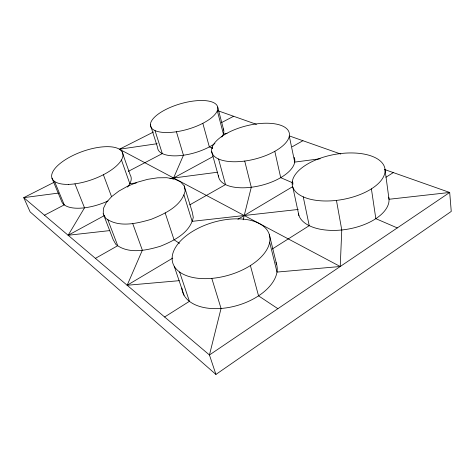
<?xml version="1.0" encoding="UTF-8"?>
<svg xmlns="http://www.w3.org/2000/svg" width="475" height="475" viewBox="0 0 475 475"><rect width="100%" height="100%" fill="white"/><g stroke="black" fill="none" stroke-linecap="round" stroke-linejoin="round"><path stroke-width="0.71" d="M103.241 213.845L103.407 208.43L106.275 202.576L111.56 196.68L118.851 191.104L127.668 186.182L137.459 182.186L147.642 179.336L157.629 177.81L166.826 177.709L174.658 179.063L180.607 181.836L184.223 185.891L192.244 212.016L193.283 217.378C190.012 232.887 173.838 240.772 160.449 246.222C146.306 250.473 128.577 254.38 115.9 244.465L113.169 239.638L103.241 213.845L105.901 218.435C119.088 227.923 136.824 223.517 151.175 219.325C164.665 213.809 181.224 206.471 185.173 191.009L184.223 185.891M269.646 242.185L277.008 272.074L340.231 266.511L341.774 229.977L336.448 200.402M243.164 219.788L251.281 187.251L244.72 161.055M179.271 280.678L127.163 285.261L142.352 250.177L132.673 223.458M173.019 179.336L183.451 155.23L176.415 131.753M109.844 230.583L68.151 235.262L84.514 207.812L74.949 183.849M53.972 182.352L23.75 197.642L30.121 211.88L215.929 374.431L451.25 211.428L449.694 192.464L384.322 169.415M164.617 316.991L189.424 301.328L179.592 272.015M272.223 249.042L309.237 225.672L303.246 196.858M385.932 177.246L393.312 172.585M127.163 285.261L172.781 258.085M237.91 219.278L292.582 186.705M95.41 258.358L117.741 245.7L107.742 219.592M189.768 204.862L225.512 184.597L218.553 159M292.143 146.817L302.913 140.713M68.151 235.262L104.488 215.525M172.312 178.689L212.942 156.625M44.484 215.211L64.273 204.862L54.518 181.397M128.268 171.386L162.302 153.591L155.016 130.601M221.588 122.58L233.629 116.28M340.231 266.511L119.457 149.227L153.473 132.02M119.457 149.227L157.142 143.705M227.02 133.469L223.398 133.998L217.307 110.758M58.55 193.082L23.75 197.642L209.445 354.979L215.929 374.431M136.39 182.869L129.829 183.73L121.452 159.974M169.955 178.469L217.568 172.223M320.174 158.763L294.714 162.106L289.293 136.177A39.906 17.159 -14.1 0 0 234.038 129.889A39.906 17.159 -14.1 0 0 228.196 161.417A39.906 17.159 -14.1 0 0 289.293 136.177M298.288 209.445L192.138 221.356L183.932 194.851M218.488 110.942L256.447 124.325M289.726 136.058L340.783 154.06M212.675 148.343L209.35 146.906L202.825 123.322M293.128 183.018L280.701 177.662L274.811 151.317M397.29 227.911L375.832 218.666L371.408 188.884M179.502 243.39L174.046 239.774L165.152 212.877M277.875 308.691L258.548 295.86L250.39 265.531M51.977 178.167L61.667 201.436A36.795 15.675 -20 0 0 107.979 200.984M103.384 174.723L111.583 196.757M122.063 151.691L130.239 175.067A36.795 15.675 -20 0 1 127.561 187.114M174.212 266.238L184.045 295.266M150.373 124.842L157.593 147.452A34.265 14.001 -16.2 0 0 178.748 155.723A34.265 14.001 -16.2 0 0 214.926 143.492M211.797 278.368L221.053 308.441L209.445 354.979L449.694 192.464L389.019 199.268L385.077 169.991A47.055 22.877 -10.3 0 0 314.325 160.568A47.055 22.877 -10.3 0 0 316.439 200.373A47.055 22.877 -10.3 0 0 385.077 169.991M211.702 151.745L218.631 176.878M212.2 147.107L212.592 148.532M217.687 107.065A34.901 13.247 -16.2 0 1 169.884 132.442A34.901 13.247 -16.2 0 1 164.718 110.058A34.901 13.247 -16.2 0 1 217.687 107.065L223.707 130.12M269.373 234.781A50.308 27.514 -16.2 0 1 203.348 278.647A50.308 27.514 -16.2 0 1 190.392 232.78A50.308 27.514 -16.2 0 1 269.373 234.781L276.628 264.403M292.285 181.462L292.903 184.33M292.861 187.346L298.935 215.585M294.191 157.35A39.075 18.044 -13.9 0 1 260.437 185.588A39.075 18.044 -13.9 0 1 218.488 175.536M223.303 128.968A34.265 14.001 -16.2 0 1 221.76 137.043M388.716 197.184A45.915 23.893 -9.7 0 1 348.531 229.021A45.915 23.893 -9.7 0 1 298.383 213.59M275.957 262.479A48.99 28.619 -16.3 0 1 236.123 305.823A48.99 28.619 -16.3 0 1 181.883 288.093M68.507 184.377A37.525 14.862 -19.7 0 0 122.978 155.462A37.525 14.862 -19.7 0 0 70.454 156.744A37.525 14.862 -19.7 0 0 68.507 184.377"/></g></svg>
